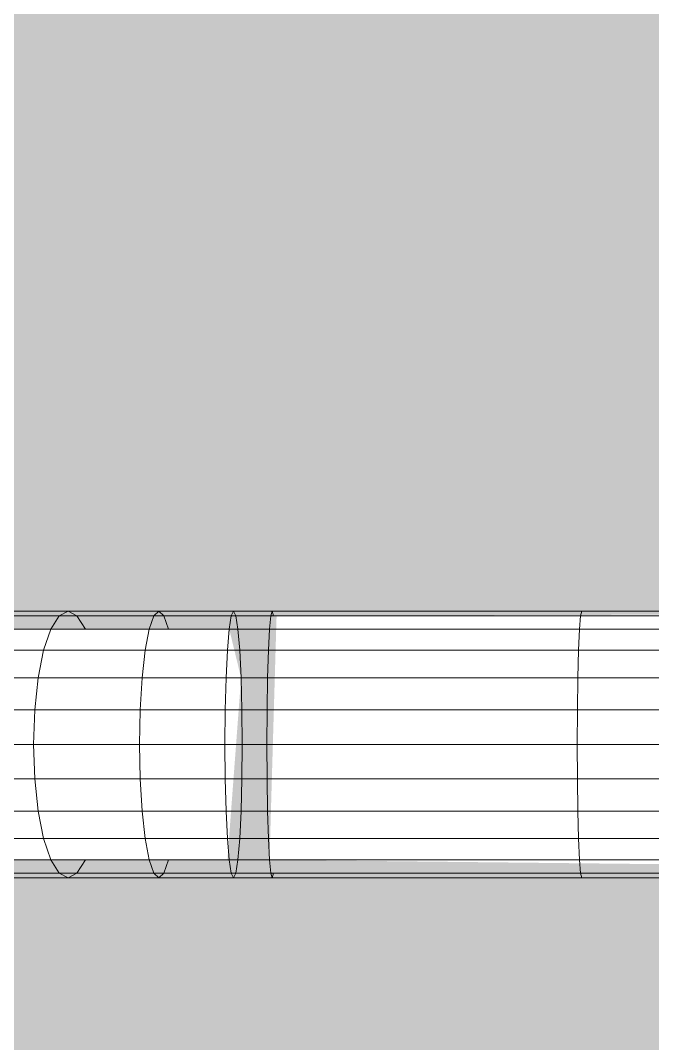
# Model space of a CAD drawing. Header units: inches. Extents: x -4294 to -464, y 9706 to 12475.
# Drawn here: x -2927.506 to -2925.718, y 11464.756 to 11467.649 of the extents above; entities that cross this region are included whole.
import ezdxf

# ---------------------------------------------------------------- set-up
doc = ezdxf.new("R2010")
doc.units = ezdxf.units.IN
doc.header["$MEASUREMENT"] = 0
doc.layers.add('G-IMPT', color=8, linetype='Continuous', lineweight=9)
doc.layers.add('P-SANR-FIXT', color=6, linetype='Continuous', lineweight=9)

# ---------------------------------------------------------------- blocks, each defined once
blk = doc.blocks.new('Plbg-Sink Wall Mounted-UH - T11839_dwg-791503-FLOOR PLAN - 1ST FLOOR')
at = {"layer": 'G-IMPT'}
for p, q in [((1.2954, 0.3769), (-1.2172, 0.3769)), ((1.2954, 0.3769), (2.1714, 0.3769)), ((1.2987, 0.3639), (1.2954, 0.3769)), ((2.1714, 0.3769), (2.1677, 0.3639)), ((2.2805, 0.3769), (2.1714, 0.3769)), ((2.1752, 0.3639), (2.1714, 0.3769)), ((2.2805, 0.3769), (2.2741, 0.3639)), ((2.4918, 0.3769), (2.2805, 0.3769)), ((2.2868, 0.3639), (2.2805, 0.3769)), ((2.4918, 0.3769), (2.4778, 0.3639)), ((2.7487, 0.3769), (2.4918, 0.3769)), ((2.5059, 0.3639), (2.4918, 0.3769)), ((2.7487, 0.3769), (2.7234, 0.3639)), ((2.7487, 0.3769), (2.994, 0.3769)), ((2.7739, 0.3639), (2.7487, 0.3769)), ((-1.2153, 0.3639), (1.2987, 0.3639)), ((1.3017, 0.3264), (1.2987, 0.3639)), ((1.2987, 0.3639), (2.1752, 0.3639)), ((2.2868, 0.3639), (2.1752, 0.3639)), ((2.2741, 0.3639), (2.1752, 0.3639)), ((2.1787, 0.3264), (2.1752, 0.3639)), ((2.2741, 0.3639), (2.2682, 0.3264)), ((2.4778, 0.3639), (2.2741, 0.3639)), ((2.2927, 0.3264), (2.2868, 0.3639)), ((2.5059, 0.3639), (2.2868, 0.3639)), ((2.4778, 0.3639), (2.4646, 0.3264)), ((2.4778, 0.3639), (2.7234, 0.3639)), ((2.519, 0.3264), (2.5059, 0.3639)), ((2.5059, 0.3639), (2.7739, 0.3639)), ((2.7234, 0.3639), (2.6998, 0.3264)), ((2.7234, 0.3639), (2.9557, 0.3639)), ((2.7975, 0.3264), (2.7739, 0.3639)), ((2.7739, 0.3639), (3.0323, 0.3639)), ((1.3017, 0.3264), (-1.2135, 0.3264)), ((1.3044, 0.2664), (1.3017, 0.3264)), ((1.3017, 0.3264), (2.1787, 0.3264)), ((2.2927, 0.3264), (2.1787, 0.3264)), ((2.2682, 0.3264), (2.1787, 0.3264)), ((2.1818, 0.2664), (2.1787, 0.3264)), ((2.2682, 0.3264), (2.2631, 0.2664)), ((2.2978, 0.2664), (2.2927, 0.3264)), ((2.519, 0.3264), (2.2927, 0.3264)), ((2.5303, 0.2664), (2.519, 0.3264)), ((2.7975, 0.3264), (2.519, 0.3264)), ((2.8177, 0.2664), (2.7975, 0.3264)), ((2.7975, 0.3264), (3.068, 0.3264)), ((-1.212, 0.2664), (1.3044, 0.2664)), ((1.3064, 0.1885), (1.3044, 0.2664)), ((1.3044, 0.2664), (2.1818, 0.2664)), ((2.2978, 0.2664), (2.1818, 0.2664)), ((2.2631, 0.2664), (2.1818, 0.2664)), ((2.1841, 0.1885), (2.1818, 0.2664)), ((2.2631, 0.2664), (2.2592, 0.1885)), ((2.3017, 0.1885), (2.2978, 0.2664)), ((2.5303, 0.2664), (2.2978, 0.2664)), ((2.5389, 0.1885), (2.5303, 0.2664)), ((2.5303, 0.2664), (2.8177, 0.2664)), ((2.8333, 0.1885), (2.8177, 0.2664)), ((2.8177, 0.2664), (3.0987, 0.2664)), ((1.3064, 0.1885), (-1.2109, 0.1885)), ((1.3077, 0.0975), (1.3064, 0.1885)), ((1.3064, 0.1885), (2.1841, 0.1885)), ((2.3017, 0.1885), (2.1841, 0.1885)), ((2.2592, 0.1885), (2.1841, 0.1885)), ((2.1855, 0.0975), (2.1841, 0.1885)), ((2.2592, 0.1885), (2.2568, 0.0975)), ((2.3042, 0.0975), (2.3017, 0.1885)), ((2.5389, 0.1885), (2.3017, 0.1885)), ((2.5444, 0.0975), (2.5389, 0.1885)), ((2.8333, 0.1885), (2.5389, 0.1885)), ((2.843, 0.0975), (2.8333, 0.1885)), ((2.8333, 0.1885), (3.1223, 0.1885)), ((-1.2101, 0.0975), (1.3077, 0.0975)), ((1.3081, 0), (1.3077, 0.0975)), ((1.3077, 0.0975), (2.1855, 0.0975)), ((2.3042, 0.0975), (2.1855, 0.0975)), ((2.2568, 0.0975), (2.1855, 0.0975)), ((2.1861, 0), (2.1855, 0.0975)), ((2.2559, 0), (2.2568, 0.0975)), ((2.305, 0), (2.3042, 0.0975)), ((2.5444, 0.0975), (2.3042, 0.0975)), ((2.5462, 0), (2.5444, 0.0975)), ((2.5444, 0.0975), (2.843, 0.0975)), ((2.8464, 0), (2.843, 0.0975)), ((2.843, 0.0975), (3.137, 0.0975)), ((1.3081, 0), (-1.2099, 0)), ((1.3077, -0.0975), (1.3081, 0)), ((1.3081, 0), (2.1861, 0)), ((2.1855, -0.0975), (2.1861, 0)), ((2.2559, 0), (2.1861, 0)), ((2.305, 0), (2.1861, 0)), ((2.2568, -0.0975), (2.2559, 0)), ((2.3042, -0.0975), (2.305, 0)), ((2.5462, 0), (2.305, 0)), ((2.5444, -0.0975), (2.5462, 0)), ((2.8464, 0), (2.5462, 0)), ((2.843, -0.0975), (2.8464, 0)), ((2.8464, 0), (3.1421, 0)), ((-1.2101, -0.0975), (1.3077, -0.0975)), ((1.3064, -0.1885), (1.3077, -0.0975)), ((1.3077, -0.0975), (2.1855, -0.0975)), ((2.1841, -0.1885), (2.1855, -0.0975)), ((2.2568, -0.0975), (2.1855, -0.0975)), ((2.3042, -0.0975), (2.1855, -0.0975)), ((2.2568, -0.0975), (2.2592, -0.1885)), ((2.3017, -0.1885), (2.3042, -0.0975)), ((2.5444, -0.0975), (2.3042, -0.0975)), ((2.5389, -0.1885), (2.5444, -0.0975)), ((2.5444, -0.0975), (2.843, -0.0975)), ((2.8333, -0.1885), (2.843, -0.0975)), ((2.843, -0.0975), (3.137, -0.0975)), ((1.3064, -0.1885), (-1.2109, -0.1885)), ((1.3044, -0.2664), (1.3064, -0.1885)), ((1.3064, -0.1885), (2.1841, -0.1885)), ((2.1818, -0.2664), (2.1841, -0.1885)), ((2.2592, -0.1885), (2.1841, -0.1885)), ((2.3017, -0.1885), (2.1841, -0.1885)), ((2.2592, -0.1885), (2.2631, -0.2664)), ((2.2978, -0.2664), (2.3017, -0.1885)), ((2.5389, -0.1885), (2.3017, -0.1885)), ((2.5303, -0.2664), (2.5389, -0.1885)), ((2.8333, -0.1885), (2.5389, -0.1885)), ((2.8177, -0.2664), (2.8333, -0.1885)), ((2.8333, -0.1885), (3.1223, -0.1885)), ((-1.212, -0.2664), (1.3044, -0.2664)), ((1.3017, -0.3264), (1.3044, -0.2664)), ((1.3044, -0.2664), (2.1818, -0.2664)), ((2.1787, -0.3264), (2.1818, -0.2664)), ((2.2631, -0.2664), (2.1818, -0.2664)), ((2.2978, -0.2664), (2.1818, -0.2664)), ((2.2631, -0.2664), (2.2682, -0.3264)), ((2.2927, -0.3264), (2.2978, -0.2664)), ((2.5303, -0.2664), (2.2978, -0.2664)), ((2.519, -0.3264), (2.5303, -0.2664)), ((2.5303, -0.2664), (2.8177, -0.2664)), ((2.7975, -0.3264), (2.8177, -0.2664)), ((2.8177, -0.2664), (3.0987, -0.2664)), ((1.3017, -0.3264), (-1.2135, -0.3264)), ((1.2987, -0.3639), (1.3017, -0.3264)), ((1.3017, -0.3264), (2.1787, -0.3264)), ((2.1752, -0.3639), (2.1787, -0.3264)), ((2.2682, -0.3264), (2.1787, -0.3264)), ((2.2927, -0.3264), (2.1787, -0.3264)), ((2.2682, -0.3264), (2.2741, -0.3639)), ((2.2868, -0.3639), (2.2927, -0.3264)), ((2.519, -0.3264), (2.2927, -0.3264)), ((2.4646, -0.3264), (2.4778, -0.3639)), ((2.5059, -0.3639), (2.519, -0.3264)), ((2.7975, -0.3264), (2.519, -0.3264)), ((2.6998, -0.3264), (2.7234, -0.3639)), ((2.7739, -0.3639), (2.7975, -0.3264)), ((2.7975, -0.3264), (3.068, -0.3264)), ((-1.2153, -0.3639), (1.2987, -0.3639)), ((1.2954, -0.3769), (1.2987, -0.3639)), ((1.2987, -0.3639), (2.1752, -0.3639)), ((2.1677, -0.3639), (2.1714, -0.3769)), ((2.1714, -0.3769), (2.1752, -0.3639)), ((2.2741, -0.3639), (2.1752, -0.3639)), ((2.2868, -0.3639), (2.1752, -0.3639)), ((2.4778, -0.3639), (2.2741, -0.3639)), ((2.2741, -0.3639), (2.2805, -0.3769)), ((2.2805, -0.3769), (2.2868, -0.3639)), ((2.5059, -0.3639), (2.2868, -0.3639)), ((2.4778, -0.3639), (2.7234, -0.3639)), ((2.4778, -0.3639), (2.4918, -0.3769)), ((2.4918, -0.3769), (2.5059, -0.3639)), ((2.5059, -0.3639), (2.7739, -0.3639)), ((2.7234, -0.3639), (2.7487, -0.3769)), ((2.7234, -0.3639), (2.9557, -0.3639)), ((2.7487, -0.3769), (2.7739, -0.3639)), ((2.7739, -0.3639), (3.0323, -0.3639)), ((1.2954, -0.3769), (-1.2172, -0.3769)), ((1.2954, -0.3769), (2.1714, -0.3769)), ((2.2805, -0.3769), (2.1714, -0.3769)), ((2.4918, -0.3769), (2.2805, -0.3769)), ((2.7487, -0.3769), (2.4918, -0.3769)), ((2.7487, -0.3769), (2.994, -0.3769))]:
    blk.add_line(p, q, dxfattribs=at)
blk = doc.blocks.new('Plbg-Sink Wall Mounted-UH - Sink-403447-FLOOR PLAN - 1ST FLOOR')
at = {"layer": 'P-SANR-FIXT'}
h = blk.add_hatch(color=256, dxfattribs=at)
h.paths.add_polyline_path([(7.4367, -9), (7.2504, -7.6314), (6.5837, -6.1776), (6.3708, -5.8973), (5.2471, -6.9868), (5.0955, -6.9088), (5.0175, -6.7572), (5.0637, -6.6845), (6.1431, -5.5975), (5.6409, -5.0214), (4.6379, -4.1916), (3.2284, -3.4588), (1.6572, -3.004), (0.3769, -2.8846), (0.3264, -7.4777), (-0.3639, -7.4577), (-0.3769, -2.8852), (-1.6511, -3.004), (-3.2223, -3.4588), (-4.6318, -4.1916), (-5.8089, -5.1654), (-6.6945, -6.3315), (-7.2443, -7.6314), (-7.4307, -9), (-7.2443, -10.3686), (-6.6945, -11.6685), (-5.8089, -12.8346), (-4.6318, -13.8084), (-3.2223, -14.5412), (-1.6511, -14.996), (0.003, -15.1502), (1.6572, -14.996), (3.2284, -14.5412), (4.6379, -13.8084), (5.8149, -12.8346), (6.7006, -11.6685), (7.2504, -10.3686)], flags=0)
h.paths.add_polyline_path([(0.3264, -7.8292), (0.3264, -9.0653), (0.2664, -9.1933), (0.2664, -9.4675), (0.0975, -9.6232), (0.0734, -9.685), (-0.0975, -9.682), (-0.119, -9.5453), (-0.2664, -9.4675), (-0.2664, -9.1222), (-0.3264, -9.0653), (-0.3264, -7.5917), (-0.1885, -7.5581), (0.3264, -7.5968), (0.3264, -7.818)], flags=0)
at = {"rotation": 270.0000000000001}
blk.add_blockref('Plbg-Sink Wall Mounted-UH - T11839_dwg-791503-FLOOR PLAN - 1ST FLOOR', (0, -5.2989), dxfattribs=at)

msp = doc.modelspace()

# ---------------------------------------------------------------- block references
at = {"layer": 'P-SANR-FIXT', "rotation": 269.9999999999986}
msp.add_blockref('Plbg-Sink Wall Mounted-UH - Sink-403447-FLOOR PLAN - 1ST FLOOR', (-2919.3237, 11465.6019), dxfattribs=at)

doc.saveas('drawing.dxf')
